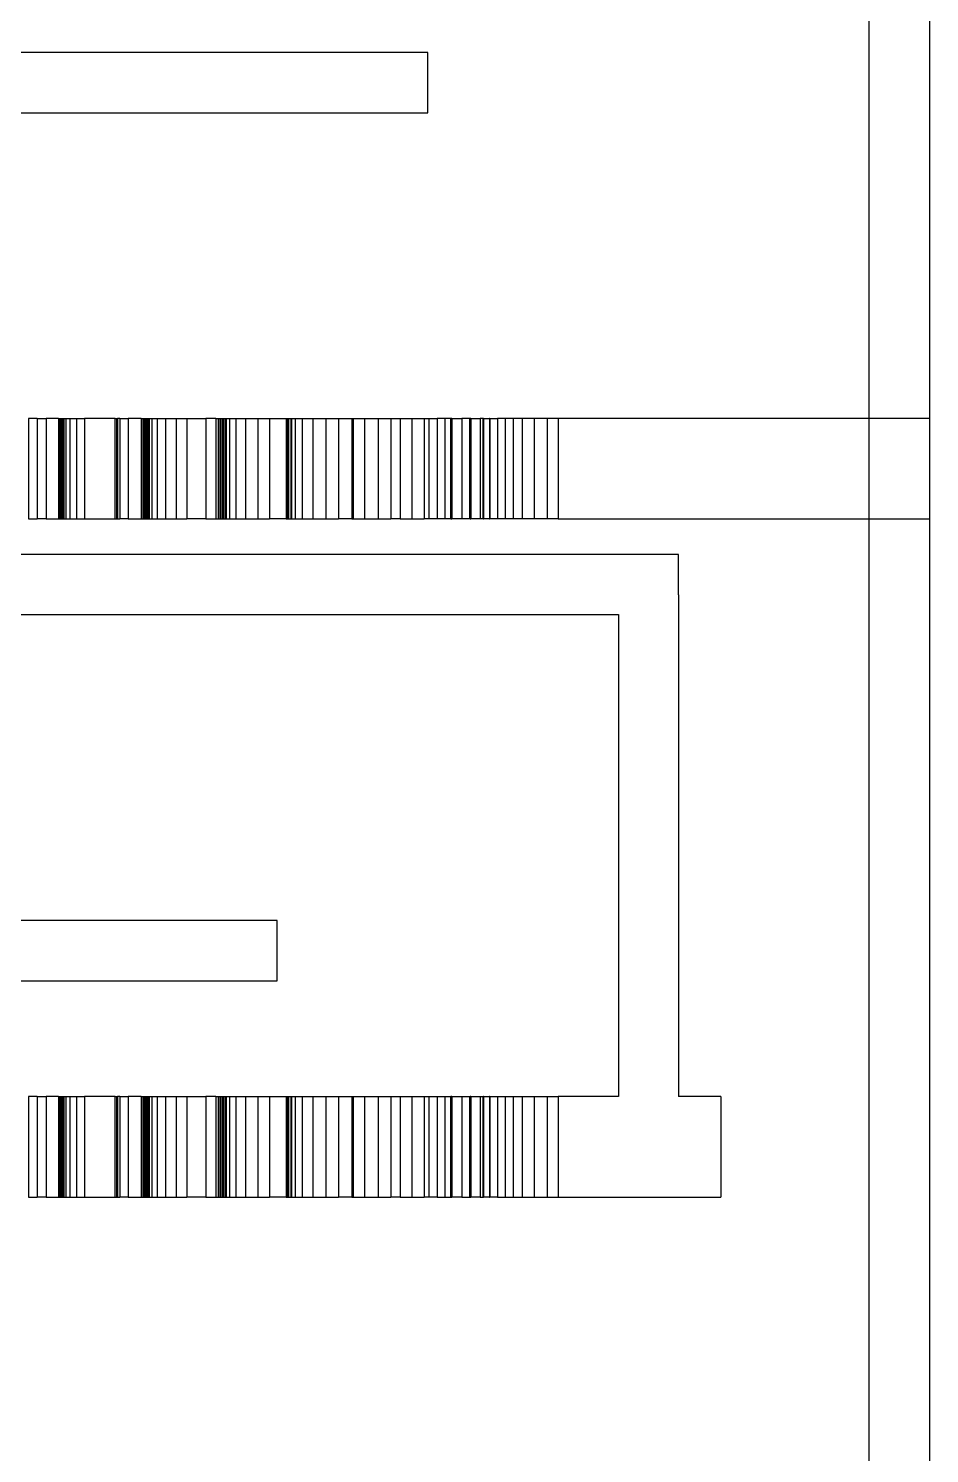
# Model space of a CAD drawing. Extents: x -49 to 4846, y -968 to 1090.
# Drawn here: x 3919.5 to 4009.2, y 842.1 to 984.1 of the extents above; entities that cross this region are included whole.
import ezdxf

# ---------------------------------------------------------------- set-up
doc = ezdxf.new("R2010")
doc.units = 0
doc.layers.get('0').update_dxf_attribs({"linetype": 'CONTINUOUS'})

msp = doc.modelspace()

# ---------------------------------------------------------------- linework, layer by layer
at = {"color": 1}
for p, q in [((4003.242788, 757.596389), (4003.242788, 1007.596389)), ((4009.242788, 1007.596389), (4009.242788, 757.596389)), ((4009.242788, 1007.596389), (4009.242788, 757.596389)), ((3959.242788, 981.661723), (3844.242788, 981.661723)), ((3959.242788, 975.661723), (3959.242788, 981.661723)), ((3959.242788, 975.661723), (3959.242788, 981.661723)), ((3709.242788, 975.661723), (3959.242788, 975.661723)), ((3919.453792, 945.189722), (3919.457496, 945.189722)), ((3919.457496, 945.189722), (3919.457496, 935.189722)), ((3920.320603, 945.189722), (3919.457496, 945.189722)), ((3920.320603, 945.189722), (3920.320603, 935.189722)), ((3920.320603, 945.189722), (3921.201238, 945.189722)), ((3921.201238, 945.189722), (3921.201238, 935.189722)), ((3922.449635, 945.189722), (3921.201238, 945.189722)), ((3922.449635, 945.189722), (3922.449635, 935.189722)), ((3922.449635, 945.189722), (3922.53706, 945.189722)), ((3922.53706, 945.189722), (3922.53706, 935.189722)), ((3922.53706, 945.189722), (3922.572867, 945.189722)), ((3922.572867, 945.189722), (3922.572867, 935.189722)), ((3922.572867, 945.189722), (3922.655754, 945.189722)), ((3922.655754, 945.189722), (3922.655754, 935.189722)), ((3922.655754, 945.189722), (3922.659645, 945.189722)), ((3922.659645, 945.189722), (3922.659645, 935.189722)), ((3922.659645, 945.189722), (3922.745019, 945.189722)), ((3922.745019, 945.189722), (3922.745019, 935.189722)), ((3922.745019, 945.189722), (3922.78808, 945.189722)), ((3922.78808, 945.189722), (3922.78808, 935.189722)), ((3922.78808, 945.189722), (3922.840623, 945.189722)), ((3922.840623, 945.189722), (3922.840623, 935.189722)), ((3922.840623, 945.189722), (3922.944375, 945.189722)), ((3922.944375, 945.189722), (3922.944375, 935.189722)), ((3922.944375, 945.189722), (3922.978694, 945.189722)), ((3922.978694, 945.189722), (3922.978694, 935.189722)), ((3922.978694, 945.189722), (3923.171567, 945.189722)), ((3923.171565, 945.189722), (3923.171565, 935.189722)), ((3923.171565, 945.189722), (3923.569499, 945.189722)), ((3923.569499, 945.189722), (3923.569499, 935.189722)), ((3923.569499, 945.189722), (3924.223217, 945.189722)), ((3924.223217, 945.189722), (3924.223217, 935.189722)), ((3924.223217, 945.189722), (3925.045908, 945.189722)), ((3928.103774, 945.189722), (3925.045908, 945.189722)), ((3925.045908, 945.189722), (3925.045908, 935.189722)), ((3928.103774, 945.189722), (3928.227007, 945.189722)), ((3928.103774, 935.189722), (3928.103774, 945.189722)), ((3928.227007, 945.189722), (3928.227007, 935.189722)), ((3928.227007, 945.189722), (3928.309366, 945.189722)), ((3928.309366, 945.189722), (3928.309366, 935.189722)), ((3928.550725, 945.189722), (3928.309366, 945.189722)), ((3928.550725, 945.189722), (3928.550725, 935.189722)), ((3928.550725, 945.189722), (3929.373198, 945.189722)), ((3929.373198, 945.189722), (3929.373198, 935.189722)), ((3930.692822, 945.189722), (3929.373198, 945.189722)), ((3930.692822, 945.189722), (3930.692822, 935.189722)), ((3930.692822, 945.189722), (3930.848506, 945.189722)), ((3930.848506, 945.189722), (3930.848506, 935.189722)), ((3930.848506, 945.189722), (3930.905912, 945.189722)), ((3930.905912, 945.189722), (3930.905912, 935.189722)), ((3930.905912, 945.189722), (3931.032245, 945.189722)), ((3931.032245, 945.189722), (3931.032245, 935.189722)), ((3931.032245, 945.189722), (3931.038035, 945.189722)), ((3931.038035, 945.189722), (3931.038035, 935.189722)), ((3931.038035, 945.189722), (3931.162959, 945.189722)), ((3931.162959, 945.189722), (3931.162959, 935.189722)), ((3931.162959, 945.189722), (3931.22473, 945.189722)), ((3931.22473, 945.189722), (3931.22473, 935.189722)), ((3931.22473, 945.189722), (3931.299226, 945.189722)), ((3931.299226, 945.189722), (3931.299226, 935.189722)), ((3931.299226, 945.189722), (3931.444041, 945.189722)), ((3931.444041, 945.189722), (3931.444041, 935.189722)), ((3931.444041, 945.189722), (3931.491382, 945.189722)), ((3931.491382, 945.189722), (3931.491382, 935.189722)), ((3931.491382, 945.189722), (3931.753383, 945.189722)), ((3931.75338, 945.189722), (3931.75338, 935.189722)), ((3931.75338, 945.189722), (3932.277385, 945.189722)), ((3932.277385, 945.189722), (3932.277385, 935.189722)), ((3932.277385, 945.189722), (3933.108553, 945.189722)), ((3933.108553, 945.189722), (3933.108553, 935.189722)), ((3933.108553, 945.189722), (3934.16946, 945.189722)), ((3934.16946, 945.189722), (3934.16946, 935.189722)), ((3934.16946, 945.189722), (3935.223317, 945.189722)), ((3935.223316, 945.189722), (3935.223316, 935.189722)), ((3935.223316, 945.189722), (3937.137146, 945.189722)), ((3937.137146, 945.189722), (3937.137146, 935.189722)), ((3938.127132, 945.189722), (3937.137146, 945.189722)), ((3938.127132, 945.189722), (3938.127132, 935.189722)), ((3938.127132, 945.189722), (3938.344271, 945.189722)), ((3938.344271, 945.189722), (3938.344271, 935.189722)), ((3938.344271, 945.189722), (3938.420768, 945.189722)), ((3938.420768, 945.189722), (3938.420768, 935.189722)), ((3938.420768, 945.189722), (3938.585024, 945.189722)), ((3938.585024, 945.189722), (3938.585024, 935.189722)), ((3938.585024, 945.189722), (3938.59246, 945.189722)), ((3938.59246, 945.189722), (3938.59246, 935.189722)), ((3938.59246, 945.189722), (3938.751476, 945.189722)), ((3938.751476, 945.189722), (3938.751476, 935.189722)), ((3938.751476, 945.189722), (3938.829256, 945.189722)), ((3938.829256, 945.189722), (3938.829256, 935.189722)), ((3938.829256, 945.189722), (3938.922449, 945.189722)), ((3938.922449, 945.189722), (3938.922449, 935.189722)), ((3938.922449, 945.189722), (3939.101998, 945.189722)), ((3939.101998, 945.189722), (3939.101998, 935.189722)), ((3939.101998, 945.189722), (3939.160292, 945.189722)), ((3939.160292, 945.189722), (3939.160292, 935.189722)), ((3939.160292, 945.189722), (3939.479969, 945.189722)), ((3939.479966, 945.189722), (3939.479966, 935.189722)), ((3939.479966, 945.189722), (3940.107141, 945.189722)), ((3940.107141, 945.189722), (3940.107141, 935.189722)), ((3940.107141, 945.189722), (3941.079433, 945.189722)), ((3941.079433, 945.189722), (3941.079433, 935.189722)), ((3941.079433, 945.189722), (3942.292721, 945.189722)), ((3942.292721, 945.189722), (3942.292721, 935.189722)), ((3942.292721, 945.189722), (3943.475725, 945.189722)), ((3943.475723, 945.189722), (3943.475723, 935.189722)), ((3943.475723, 945.189722), (3945.117999, 945.189722)), ((3945.117999, 945.189722), (3945.117999, 935.189722)), ((3945.117999, 945.189722), (3945.178912, 945.189722)), ((3945.178912, 945.189722), (3945.178912, 935.189722)), ((3945.178912, 945.189722), (3945.269303, 945.189722)), ((3945.269303, 945.189722), (3945.269303, 935.189722)), ((3945.269303, 945.189722), (3945.377121, 945.189722)), ((3945.377121, 945.189722), (3945.377121, 935.189722)), ((3945.377121, 945.189722), (3945.583555, 945.189722)), ((3945.583555, 945.189722), (3945.583555, 935.189722)), ((3945.583555, 945.189722), (3945.650255, 945.189722)), ((3945.650255, 945.189722), (3945.650255, 935.189722)), ((3945.650255, 945.189722), (3946.013637, 945.189722)), ((3946.013633, 945.189722), (3946.013633, 935.189722)), ((3946.013633, 945.189722), (3946.716568, 945.189722)), ((3946.716568, 945.189722), (3946.716568, 935.189722)), ((3946.716568, 945.189722), (3947.78749, 945.189722)), ((3947.78749, 945.189722), (3947.78749, 935.189722)), ((3947.78749, 945.189722), (3949.100134, 945.189722)), ((3949.100134, 945.189722), (3949.100134, 935.189722)), ((3949.100134, 945.189722), (3950.360581, 945.189722)), ((3950.360579, 945.189722), (3950.360579, 935.189722)), ((3950.360579, 945.189722), (3951.659526, 945.189722)), ((3951.659526, 945.189722), (3951.659526, 935.189722)), ((3951.659526, 945.189722), (3951.816804, 945.189722)), ((3951.816804, 945.189722), (3951.816804, 935.189722)), ((3951.816804, 945.189722), (3952.939552, 945.189722)), ((3952.939552, 945.189722), (3952.939552, 935.189722)), ((3952.939552, 945.189722), (3954.294181, 945.189722)), ((3954.294181, 945.189722), (3954.294181, 935.189722)), ((3954.294181, 945.189722), (3955.576984, 945.189722)), ((3955.576983, 945.189722), (3955.576983, 935.189722)), ((3955.576983, 945.189722), (3956.47583, 945.189722)), ((3956.47583, 945.189722), (3956.47583, 935.189722)), ((3956.47583, 945.189722), (3957.647858, 945.189722)), ((3957.647858, 945.189722), (3957.647858, 935.189722)), ((3957.647858, 945.189722), (3958.896953, 945.189722)), ((3958.896952, 945.189722), (3958.896952, 935.189722)), ((3958.896952, 945.189722), (3959.356416, 945.189722)), ((3959.356416, 945.189722), (3959.356416, 935.189722)), ((3959.356416, 945.189722), (3960.18802, 945.189722)), ((3960.18802, 945.189722), (3960.18802, 935.189722)), ((3960.959611, 945.189722), (3960.188021, 945.189722)), ((3961.492253, 945.189722), (3960.959611, 945.189722)), ((3960.959611, 945.189722), (3960.959611, 935.189722)), ((3961.492253, 945.189722), (3961.492253, 935.189722)), ((3961.492253, 945.189722), (3961.542921, 945.189722)), ((3961.644954, 945.189722), (3961.542921, 945.189722)), ((3961.542921, 945.189722), (3961.542921, 935.189722)), ((3961.644954, 945.189722), (3962.637971, 945.189722)), ((3961.644954, 945.189722), (3961.644954, 935.189722)), ((3962.637971, 945.189722), (3962.637971, 935.189722)), ((3963.40842, 945.189722), (3962.637972, 945.189722)), ((3963.432021, 945.189722), (3963.40842, 945.189722)), ((3963.40842, 945.189722), (3963.40842, 935.189722)), ((3963.432021, 945.189722), (3963.432021, 935.189722)), ((3963.432021, 945.189722), (3963.46202, 945.189722)), ((3963.535257, 945.189722), (3963.46202, 945.189722)), ((3963.46202, 945.189722), (3963.46202, 935.189722)), ((3963.535257, 945.189722), (3964.462394, 945.189722)), ((3963.535257, 945.189722), (3963.535257, 935.189722)), ((3964.462394, 945.189722), (3964.462394, 935.189722)), ((3964.73691, 945.189722), (3964.462395, 945.189722)), ((3964.73691, 945.189722), (3964.73691, 935.189722)), ((3964.73691, 945.189722), (3964.751575, 945.189722)), ((3964.795661, 945.189722), (3964.751575, 945.189722)), ((3964.751575, 945.189722), (3964.751575, 935.189722)), ((3964.795661, 945.189722), (3965.400565, 945.189722)), ((3964.795661, 945.189722), (3964.795661, 935.189722)), ((3965.400565, 945.189722), (3965.400565, 935.189722)), ((3965.400565, 945.189722), (3965.405305, 945.189722)), ((3965.420024, 945.189722), (3965.405305, 945.189722)), ((3965.405305, 945.189722), (3965.405305, 935.189722)), ((3965.419751, 945.189722), (3965.419751, 935.189722)), ((3965.419751, 945.189722), (3966.202192, 945.189722)), ((3966.202192, 945.189722), (3966.202192, 935.189722)), ((3966.946807, 945.189722), (3966.202193, 945.189722)), ((3967.7379, 945.189722), (3966.946807, 945.189722)), ((3966.946807, 945.189722), (3966.946807, 935.189722)), ((3968.659943, 945.189722), (3967.737897, 945.189722)), ((3967.7379, 945.189722), (3967.7379, 935.189722)), ((3969.859422, 945.189722), (3968.659943, 945.189722)), ((3968.659943, 945.189722), (3968.659943, 935.189722)), ((3971.13662, 945.189722), (3969.859422, 945.189722)), ((3969.859422, 945.189722), (3969.859422, 935.189722)), ((3972.237706, 945.189722), (3971.13662, 945.189722)), ((3971.13662, 945.189722), (3971.13662, 935.189722)), ((3972.241652, 945.189722), (3972.237705, 945.189722)), ((3972.237706, 945.189722), (3972.237706, 935.189722)), ((3972.242967, 945.189722), (3972.242967, 935.189722)), ((4009.242788, 945.189722), (3972.242967, 945.189722)), ((4009.242788, 945.189722), (4009.242788, 935.189722)), ((3919.453792, 935.189722), (3919.457496, 935.189722)), ((3919.453792, 935.189722), (3920.320603, 935.189722)), ((3921.201238, 935.189722), (3920.320603, 935.189722)), ((3921.201238, 935.189722), (3922.449635, 935.189722)), ((3922.449635, 935.189722), (3922.53706, 935.189722)), ((3922.53706, 935.189722), (3922.572867, 935.189722)), ((3922.572867, 935.189722), (3922.655754, 935.189722)), ((3922.655754, 935.189722), (3922.659645, 935.189722)), ((3922.659645, 935.189722), (3922.745019, 935.189722)), ((3922.745019, 935.189722), (3922.78808, 935.189722)), ((3922.78808, 935.189722), (3922.840623, 935.189722)), ((3922.840623, 935.189722), (3922.944375, 935.189722)), ((3922.944375, 935.189722), (3922.978694, 935.189722)), ((3922.978694, 935.189722), (3923.171567, 935.189722)), ((3923.171565, 935.189722), (3923.569499, 935.189722)), ((3923.569499, 935.189722), (3924.223217, 935.189722)), ((3924.223217, 935.189722), (3925.045908, 935.189722)), ((3925.045908, 935.189722), (3928.103774, 935.189722)), ((3928.103774, 935.189722), (3928.227007, 935.189722)), ((3928.227007, 935.189722), (3928.309366, 935.189722)), ((3928.309366, 935.189722), (3928.550725, 935.189722)), ((3929.373198, 935.189722), (3928.550725, 935.189722)), ((3929.373198, 935.189722), (3930.692822, 935.189722)), ((3930.692822, 935.189722), (3930.848506, 935.189722)), ((3930.848506, 935.189722), (3930.905912, 935.189722)), ((3930.905912, 935.189722), (3931.032245, 935.189722)), ((3931.032245, 935.189722), (3931.038035, 935.189722)), ((3931.038035, 935.189722), (3931.162959, 935.189722)), ((3931.162959, 935.189722), (3931.22473, 935.189722)), ((3931.22473, 935.189722), (3931.299226, 935.189722)), ((3931.299226, 935.189722), (3931.444041, 935.189722)), ((3931.444041, 935.189722), (3931.491382, 935.189722)), ((3931.491382, 935.189722), (3931.753383, 935.189722)), ((3931.75338, 935.189722), (3932.277385, 935.189722)), ((3932.277385, 935.189722), (3933.108553, 935.189722)), ((3933.108553, 935.189722), (3934.16946, 935.189722)), ((3934.16946, 935.189722), (3935.223317, 935.189722)), ((3937.137146, 935.189722), (3935.223316, 935.189722)), ((3937.137146, 935.189722), (3938.127132, 935.189722)), ((3938.127132, 935.189722), (3938.344271, 935.189722)), ((3938.344271, 935.189722), (3938.420768, 935.189722)), ((3938.420768, 935.189722), (3938.585024, 935.189722)), ((3938.585024, 935.189722), (3938.59246, 935.189722)), ((3938.59246, 935.189722), (3938.751476, 935.189722)), ((3938.751476, 935.189722), (3938.829256, 935.189722)), ((3938.829256, 935.189722), (3938.922449, 935.189722)), ((3938.922449, 935.189722), (3939.101998, 935.189722)), ((3939.101998, 935.189722), (3939.160292, 935.189722)), ((3939.160292, 935.189722), (3939.479969, 935.189722)), ((3939.479966, 935.189722), (3940.107141, 935.189722)), ((3940.107141, 935.189722), (3941.079433, 935.189722)), ((3941.079433, 935.189722), (3942.292721, 935.189722)), ((3942.292721, 935.189722), (3943.475725, 935.189722)), ((3945.117999, 935.189722), (3943.475723, 935.189722)), ((3945.117999, 935.189722), (3945.178912, 935.189722)), ((3945.178912, 935.189722), (3945.269303, 935.189722)), ((3945.269303, 935.189722), (3945.377121, 935.189722)), ((3945.377121, 935.189722), (3945.583555, 935.189722)), ((3945.583555, 935.189722), (3945.650255, 935.189722)), ((3945.650255, 935.189722), (3946.013637, 935.189722)), ((3946.013633, 935.189722), (3946.716568, 935.189722)), ((3946.716568, 935.189722), (3947.78749, 935.189722)), ((3947.78749, 935.189722), (3949.100134, 935.189722)), ((3949.100134, 935.189722), (3950.360581, 935.189722)), ((3951.659526, 935.189722), (3950.360579, 935.189722)), ((3951.659526, 935.189722), (3951.816804, 935.189722)), ((3951.816804, 935.189722), (3952.939552, 935.189722)), ((3952.939552, 935.189722), (3954.294181, 935.189722)), ((3954.294181, 935.189722), (3955.576984, 935.189722)), ((3956.47583, 935.189722), (3955.576983, 935.189722)), ((3956.47583, 935.189722), (3957.647858, 935.189722)), ((3957.647858, 935.189722), (3958.896953, 935.189722)), ((3959.356416, 935.189722), (3958.896952, 935.189722)), ((3960.18802, 935.189722), (3959.356416, 935.189722)), ((3960.959611, 935.189722), (3960.188021, 935.189722)), ((3961.492253, 935.189722), (3960.959611, 935.189722)), ((3961.542921, 935.189722), (3961.492253, 935.189722)), ((3961.542921, 935.189722), (3961.644954, 935.189722)), ((3962.637971, 935.189722), (3961.644954, 935.189722)), ((3963.40842, 935.189722), (3962.637972, 935.189722)), ((3963.432021, 935.189722), (3963.40842, 935.189722)), ((3963.46202, 935.189722), (3963.432021, 935.189722)), ((3963.46202, 935.189722), (3963.535257, 935.189722)), ((3964.462394, 935.189722), (3963.535257, 935.189722)), ((3964.73691, 935.189722), (3964.462395, 935.189722)), ((3964.751575, 935.189722), (3964.73691, 935.189722)), ((3964.751575, 935.189722), (3964.795661, 935.189722)), ((3965.400565, 935.189722), (3964.795661, 935.189722)), ((3965.405305, 935.189722), (3965.400565, 935.189722)), ((3965.405305, 935.189722), (3965.420024, 935.189722)), ((3966.202192, 935.189722), (3965.419751, 935.189722)), ((3966.946807, 935.189722), (3966.202193, 935.189722)), ((3967.7379, 935.189722), (3966.946807, 935.189722)), ((3968.659943, 935.189722), (3967.737897, 935.189722)), ((3969.859422, 935.189722), (3968.659943, 935.189722)), ((3971.13662, 935.189722), (3969.859422, 935.189722)), ((3972.237706, 935.189722), (3971.13662, 935.189722)), ((3972.237705, 935.189722), (3972.241652, 935.189722)), ((3972.242967, 935.189722), (4009.242788, 935.189722)), ((3984.242788, 931.661723), (3914.242788, 931.661723)), ((3984.242788, 927.63854), (3984.242788, 931.661723)), ((3984.242788, 927.63854), (3984.242788, 931.661723)), ((3984.242788, 927.63854), (3984.242788, 877.63854)), ((3984.242788, 927.63854), (3984.242788, 877.63854)), ((3914.242788, 925.661723), (3978.242788, 925.661723)), ((3978.242788, 925.661723), (3978.242788, 877.63854)), ((3944.242788, 895.189722), (3839.242788, 895.189722)), ((3944.242788, 889.189722), (3944.242788, 895.189722)), ((3944.242788, 889.189722), (3944.242788, 895.189722)), ((3724.242788, 889.189722), (3944.242788, 889.189722)), ((3919.453792, 877.63854), (3919.457496, 877.63854)), ((3919.453792, 877.63854), (3919.453792, 867.63854)), ((3920.320603, 877.63854), (3919.457496, 877.63854)), ((3919.457496, 877.63854), (3919.457496, 867.63854)), ((3920.320603, 877.63854), (3921.201238, 877.63854)), ((3920.320603, 877.63854), (3920.320603, 867.63854)), ((3922.449635, 877.63854), (3921.201238, 877.63854)), ((3921.201238, 877.63854), (3921.201238, 867.63854)), ((3922.449635, 877.63854), (3922.53706, 877.63854)), ((3922.449635, 877.63854), (3922.449635, 867.63854)), ((3922.53706, 877.63854), (3922.572867, 877.63854)), ((3922.53706, 877.63854), (3922.53706, 867.63854)), ((3922.572867, 877.63854), (3922.655754, 877.63854)), ((3922.572867, 877.63854), (3922.572867, 867.63854)), ((3922.655754, 877.63854), (3922.659645, 877.63854)), ((3922.655754, 877.63854), (3922.655754, 867.63854)), ((3922.659645, 877.63854), (3922.745019, 877.63854)), ((3922.659645, 877.63854), (3922.659645, 867.63854)), ((3922.745019, 877.63854), (3922.78808, 877.63854)), ((3922.745019, 877.63854), (3922.745019, 867.63854)), ((3922.78808, 877.63854), (3922.840623, 877.63854)), ((3922.78808, 877.63854), (3922.78808, 867.63854)), ((3922.840623, 877.63854), (3922.944375, 877.63854)), ((3922.840623, 877.63854), (3922.840623, 867.63854)), ((3922.944375, 877.63854), (3922.978694, 877.63854)), ((3922.944375, 877.63854), (3922.944375, 867.63854)), ((3922.978694, 877.63854), (3923.171567, 877.63854)), ((3922.978694, 877.63854), (3922.978694, 867.63854)), ((3923.171565, 877.63854), (3923.569499, 877.63854)), ((3923.171565, 877.63854), (3923.171565, 867.63854)), ((3923.569499, 877.63854), (3924.223217, 877.63854)), ((3923.569499, 877.63854), (3923.569499, 867.63854)), ((3924.223217, 877.63854), (3925.045908, 877.63854)), ((3924.223217, 877.63854), (3924.223217, 867.63854)), ((3925.045908, 877.63854), (3925.045908, 867.63854)), ((3928.103774, 877.63854), (3925.045908, 877.63854)), ((3928.103774, 877.63854), (3928.227007, 877.63854)), ((3928.103774, 867.63854), (3928.103774, 877.63854)), ((3928.227007, 877.63854), (3928.309366, 877.63854)), ((3928.227007, 877.63854), (3928.227007, 867.63854)), ((3928.550725, 877.63854), (3928.309366, 877.63854)), ((3928.309366, 877.63854), (3928.309366, 867.63854)), ((3928.550725, 877.63854), (3929.373198, 877.63854)), ((3928.550725, 877.63854), (3928.550725, 867.63854)), ((3930.692822, 877.63854), (3929.373198, 877.63854)), ((3929.373198, 877.63854), (3929.373198, 867.63854)), ((3930.692822, 877.63854), (3930.848506, 877.63854)), ((3930.692822, 877.63854), (3930.692822, 867.63854)), ((3930.848506, 877.63854), (3930.905912, 877.63854)), ((3930.848506, 877.63854), (3930.848506, 867.63854)), ((3930.905912, 877.63854), (3931.032245, 877.63854)), ((3930.905912, 877.63854), (3930.905912, 867.63854)), ((3931.032245, 877.63854), (3931.038035, 877.63854)), ((3931.032245, 877.63854), (3931.032245, 867.63854)), ((3931.038035, 877.63854), (3931.162959, 877.63854)), ((3931.038035, 877.63854), (3931.038035, 867.63854)), ((3931.162959, 877.63854), (3931.22473, 877.63854)), ((3931.162959, 877.63854), (3931.162959, 867.63854)), ((3931.22473, 877.63854), (3931.299226, 877.63854)), ((3931.22473, 877.63854), (3931.22473, 867.63854)), ((3931.299226, 877.63854), (3931.444041, 877.63854)), ((3931.299226, 877.63854), (3931.299226, 867.63854)), ((3931.444041, 877.63854), (3931.491382, 877.63854)), ((3931.444041, 877.63854), (3931.444041, 867.63854)), ((3931.491382, 877.63854), (3931.753383, 877.63854)), ((3931.491382, 877.63854), (3931.491382, 867.63854)), ((3931.75338, 877.63854), (3932.277385, 877.63854)), ((3931.75338, 877.63854), (3931.75338, 867.63854)), ((3932.277385, 877.63854), (3933.108553, 877.63854)), ((3932.277385, 877.63854), (3932.277385, 867.63854)), ((3933.108553, 877.63854), (3934.16946, 877.63854)), ((3933.108553, 877.63854), (3933.108553, 867.63854)), ((3934.16946, 877.63854), (3935.223317, 877.63854)), ((3934.16946, 877.63854), (3934.16946, 867.63854)), ((3935.223316, 877.63854), (3937.137146, 877.63854)), ((3935.223316, 877.63854), (3935.223316, 867.63854)), ((3938.127132, 877.63854), (3937.137146, 877.63854)), ((3937.137146, 877.63854), (3937.137146, 867.63854)), ((3938.127132, 877.63854), (3938.344271, 877.63854)), ((3938.127132, 877.63854), (3938.127132, 867.63854)), ((3938.344271, 877.63854), (3938.420768, 877.63854)), ((3938.344271, 877.63854), (3938.344271, 867.63854)), ((3938.420768, 877.63854), (3938.585024, 877.63854)), ((3938.420768, 877.63854), (3938.420768, 867.63854)), ((3938.585024, 877.63854), (3938.59246, 877.63854)), ((3938.585024, 877.63854), (3938.585024, 867.63854)), ((3938.59246, 877.63854), (3938.751476, 877.63854)), ((3938.59246, 877.63854), (3938.59246, 867.63854)), ((3938.751476, 877.63854), (3938.829256, 877.63854)), ((3938.751476, 877.63854), (3938.751476, 867.63854)), ((3938.829256, 877.63854), (3938.922449, 877.63854)), ((3938.829256, 877.63854), (3938.829256, 867.63854)), ((3938.922449, 877.63854), (3939.101998, 877.63854)), ((3938.922449, 877.63854), (3938.922449, 867.63854)), ((3939.101998, 877.63854), (3939.160292, 877.63854)), ((3939.101998, 877.63854), (3939.101998, 867.63854)), ((3939.160292, 877.63854), (3939.479969, 877.63854)), ((3939.160292, 877.63854), (3939.160292, 867.63854)), ((3939.479966, 877.63854), (3940.107141, 877.63854)), ((3939.479966, 877.63854), (3939.479966, 867.63854)), ((3940.107141, 877.63854), (3941.079433, 877.63854)), ((3940.107141, 877.63854), (3940.107141, 867.63854)), ((3941.079433, 877.63854), (3942.292721, 877.63854)), ((3941.079433, 877.63854), (3941.079433, 867.63854)), ((3942.292721, 877.63854), (3943.475725, 877.63854)), ((3942.292721, 877.63854), (3942.292721, 867.63854)), ((3943.475723, 877.63854), (3945.117999, 877.63854)), ((3943.475723, 877.63854), (3943.475723, 867.63854)), ((3945.117999, 877.63854), (3945.178912, 877.63854)), ((3945.117999, 877.63854), (3945.117999, 867.63854)), ((3945.178912, 877.63854), (3945.269303, 877.63854)), ((3945.178912, 877.63854), (3945.178912, 867.63854)), ((3945.269303, 877.63854), (3945.377121, 877.63854)), ((3945.269303, 877.63854), (3945.269303, 867.63854)), ((3945.377121, 877.63854), (3945.583555, 877.63854)), ((3945.377121, 877.63854), (3945.377121, 867.63854)), ((3945.583555, 877.63854), (3945.650255, 877.63854)), ((3945.583555, 877.63854), (3945.583555, 867.63854)), ((3945.650255, 877.63854), (3946.013637, 877.63854)), ((3945.650255, 877.63854), (3945.650255, 867.63854)), ((3946.013633, 877.63854), (3946.716568, 877.63854)), ((3946.013633, 877.63854), (3946.013633, 867.63854)), ((3946.716568, 877.63854), (3947.78749, 877.63854)), ((3946.716568, 877.63854), (3946.716568, 867.63854)), ((3947.78749, 877.63854), (3949.100134, 877.63854)), ((3947.78749, 877.63854), (3947.78749, 867.63854)), ((3949.100134, 877.63854), (3950.360581, 877.63854)), ((3949.100134, 877.63854), (3949.100134, 867.63854)), ((3950.360579, 877.63854), (3951.659526, 877.63854)), ((3950.360579, 877.63854), (3950.360579, 867.63854)), ((3951.659526, 877.63854), (3951.816804, 877.63854)), ((3951.659526, 877.63854), (3951.659526, 867.63854)), ((3951.816804, 877.63854), (3952.939552, 877.63854)), ((3951.816804, 877.63854), (3951.816804, 867.63854)), ((3952.939552, 877.63854), (3954.294181, 877.63854)), ((3952.939552, 877.63854), (3952.939552, 867.63854)), ((3954.294181, 877.63854), (3955.576984, 877.63854)), ((3954.294181, 877.63854), (3954.294181, 867.63854)), ((3955.576983, 877.63854), (3956.47583, 877.63854)), ((3955.576983, 877.63854), (3955.576983, 867.63854)), ((3956.47583, 877.63854), (3957.647858, 877.63854)), ((3956.47583, 877.63854), (3956.47583, 867.63854)), ((3957.647858, 877.63854), (3958.896953, 877.63854)), ((3957.647858, 877.63854), (3957.647858, 867.63854)), ((3958.896952, 877.63854), (3959.356416, 877.63854)), ((3958.896952, 877.63854), (3958.896952, 867.63854)), ((3959.356416, 877.63854), (3959.356416, 867.63854)), ((3959.356416, 877.63854), (3960.18802, 877.63854)), ((3960.188021, 877.63854), (3960.959611, 877.63854)), ((3960.188021, 877.63854), (3960.188021, 867.63854)), ((3960.959611, 877.63854), (3961.492253, 877.63854)), ((3960.959611, 877.63854), (3960.959611, 867.63854)), ((3961.492253, 877.63854), (3961.492253, 867.63854)), ((3961.492253, 877.63854), (3961.542921, 877.63854)), ((3961.541234, 877.63854), (3961.542921, 877.63854)), ((3961.644954, 877.63854), (3961.542921, 877.63854)), ((3961.542921, 877.63854), (3961.542921, 867.63854)), ((3961.644954, 877.63854), (3962.637971, 877.63854)), ((3961.644954, 877.63854), (3961.644954, 867.63854)), ((3962.637972, 877.63854), (3963.40842, 877.63854)), ((3962.637972, 877.63854), (3962.637972, 867.63854)), ((3963.40842, 877.63854), (3963.432021, 877.63854)), ((3963.40842, 877.63854), (3963.40842, 867.63854)), ((3963.432021, 877.63854), (3963.432021, 867.63854)), ((3963.432021, 877.63854), (3963.46202, 877.63854)), ((3963.535257, 877.63854), (3963.46202, 877.63854)), ((3963.46202, 877.63854), (3963.46202, 867.63854)), ((3963.535257, 877.63854), (3964.462394, 877.63854)), ((3963.535257, 877.63854), (3963.535257, 867.63854)), ((3964.462395, 877.63854), (3964.73691, 877.63854)), ((3964.462395, 877.63854), (3964.462395, 867.63854)), ((3964.73691, 877.63854), (3964.73691, 867.63854)), ((3964.73691, 877.63854), (3964.751575, 877.63854)), ((3964.795661, 877.63854), (3964.751575, 877.63854)), ((3964.751575, 877.63854), (3964.751575, 867.63854)), ((3964.795661, 877.63854), (3965.400565, 877.63854)), ((3964.795661, 877.63854), (3964.795661, 867.63854)), ((3965.400565, 877.63854), (3965.400565, 867.63854)), ((3965.400565, 877.63854), (3965.405305, 877.63854)), ((3965.420024, 877.63854), (3965.405305, 877.63854)), ((3965.405305, 877.63854), (3965.405305, 867.63854)), ((3965.419751, 877.63854), (3965.419751, 867.63854)), ((3965.419751, 877.63854), (3966.202192, 877.63854)), ((3965.441609, 877.63854), (3965.443206, 877.63854)), ((3966.202193, 877.63854), (3966.946807, 877.63854)), ((3966.202193, 877.63854), (3966.202193, 867.63854)), ((3966.946807, 877.63854), (3967.7379, 877.63854)), ((3966.946807, 877.63854), (3966.946807, 867.63854)), ((3967.737897, 877.63854), (3968.659943, 877.63854)), ((3967.737897, 877.63854), (3967.737897, 867.63854)), ((3968.659943, 877.63854), (3969.859422, 877.63854)), ((3968.659943, 877.63854), (3968.659943, 867.63854)), ((3969.859422, 877.63854), (3971.13662, 877.63854)), ((3969.859422, 877.63854), (3969.859422, 867.63854)), ((3971.13662, 877.63854), (3972.237706, 877.63854)), ((3971.13662, 877.63854), (3971.13662, 867.63854)), ((3972.242967, 877.63854), (3972.237705, 877.63854)), ((3972.237705, 877.63854), (3972.237705, 867.63854)), ((3972.242967, 877.63854), (3972.242967, 867.63854)), ((3978.242788, 877.63854), (3972.242967, 877.63854)), ((3988.438865, 877.63854), (3984.242788, 877.63854)), ((3988.438865, 877.63854), (3988.438865, 867.63854)), ((3919.453792, 867.63854), (3919.457496, 867.63854)), ((3919.457496, 867.63854), (3920.320603, 867.63854)), ((3921.201238, 867.63854), (3920.320603, 867.63854)), ((3921.201238, 867.63854), (3922.449635, 867.63854)), ((3922.449635, 867.63854), (3922.53706, 867.63854)), ((3922.53706, 867.63854), (3922.572867, 867.63854)), ((3922.572867, 867.63854), (3922.655754, 867.63854)), ((3922.655754, 867.63854), (3922.659645, 867.63854)), ((3922.659645, 867.63854), (3922.745019, 867.63854)), ((3922.745019, 867.63854), (3922.78808, 867.63854)), ((3922.78808, 867.63854), (3922.840623, 867.63854)), ((3922.840623, 867.63854), (3922.944375, 867.63854)), ((3922.944375, 867.63854), (3922.978694, 867.63854)), ((3922.978694, 867.63854), (3923.171567, 867.63854)), ((3923.171565, 867.63854), (3923.569499, 867.63854)), ((3923.569499, 867.63854), (3924.223217, 867.63854)), ((3924.223217, 867.63854), (3925.045908, 867.63854)), ((3925.045908, 867.63854), (3928.103774, 867.63854)), ((3928.103774, 867.63854), (3928.227007, 867.63854)), ((3928.227007, 867.63854), (3928.309366, 867.63854)), ((3928.309366, 867.63854), (3928.550725, 867.63854)), ((3929.373198, 867.63854), (3928.550725, 867.63854)), ((3929.373198, 867.63854), (3930.692822, 867.63854)), ((3930.692822, 867.63854), (3930.848506, 867.63854)), ((3930.848506, 867.63854), (3930.905912, 867.63854)), ((3930.905912, 867.63854), (3931.032245, 867.63854)), ((3931.032245, 867.63854), (3931.038035, 867.63854)), ((3931.038035, 867.63854), (3931.162959, 867.63854)), ((3931.162959, 867.63854), (3931.22473, 867.63854)), ((3931.22473, 867.63854), (3931.299226, 867.63854)), ((3931.299226, 867.63854), (3931.444041, 867.63854)), ((3931.444041, 867.63854), (3931.491382, 867.63854)), ((3931.491382, 867.63854), (3931.753383, 867.63854)), ((3931.75338, 867.63854), (3932.277385, 867.63854)), ((3932.277385, 867.63854), (3933.108553, 867.63854)), ((3933.108553, 867.63854), (3934.16946, 867.63854)), ((3934.16946, 867.63854), (3935.223317, 867.63854)), ((3937.137146, 867.63854), (3935.223316, 867.63854)), ((3937.137146, 867.63854), (3938.127132, 867.63854)), ((3938.127132, 867.63854), (3938.344271, 867.63854)), ((3938.344271, 867.63854), (3938.420768, 867.63854)), ((3938.420768, 867.63854), (3938.585024, 867.63854)), ((3938.585024, 867.63854), (3938.59246, 867.63854)), ((3938.59246, 867.63854), (3938.751476, 867.63854)), ((3938.751476, 867.63854), (3938.829256, 867.63854)), ((3938.829256, 867.63854), (3938.922449, 867.63854)), ((3938.922449, 867.63854), (3939.101998, 867.63854)), ((3939.101998, 867.63854), (3939.160292, 867.63854)), ((3939.160292, 867.63854), (3939.479969, 867.63854)), ((3939.479966, 867.63854), (3940.107141, 867.63854)), ((3940.107141, 867.63854), (3941.079433, 867.63854)), ((3941.079433, 867.63854), (3942.292721, 867.63854)), ((3942.292721, 867.63854), (3943.475725, 867.63854)), ((3945.117999, 867.63854), (3943.475723, 867.63854)), ((3945.117999, 867.63854), (3945.178912, 867.63854)), ((3945.178912, 867.63854), (3945.269303, 867.63854)), ((3945.269303, 867.63854), (3945.377121, 867.63854)), ((3945.377121, 867.63854), (3945.583555, 867.63854)), ((3945.583555, 867.63854), (3945.650255, 867.63854)), ((3945.650255, 867.63854), (3946.013637, 867.63854)), ((3946.013633, 867.63854), (3946.716568, 867.63854)), ((3946.716568, 867.63854), (3947.78749, 867.63854)), ((3947.78749, 867.63854), (3949.100134, 867.63854)), ((3949.100134, 867.63854), (3950.360581, 867.63854)), ((3951.659526, 867.63854), (3950.360579, 867.63854)), ((3951.659526, 867.63854), (3951.816804, 867.63854)), ((3951.816804, 867.63854), (3952.939552, 867.63854)), ((3952.939552, 867.63854), (3954.294181, 867.63854)), ((3954.294181, 867.63854), (3955.576984, 867.63854)), ((3956.47583, 867.63854), (3955.576983, 867.63854)), ((3956.47583, 867.63854), (3957.647858, 867.63854)), ((3957.647858, 867.63854), (3958.896953, 867.63854)), ((3959.356416, 867.63854), (3958.896952, 867.63854)), ((3960.18802, 867.63854), (3959.356416, 867.63854)), ((3960.188021, 867.63854), (3960.959611, 867.63854)), ((3960.959611, 867.63854), (3961.492253, 867.63854)), ((3961.542921, 867.63854), (3961.492253, 867.63854)), ((3961.541234, 867.63854), (3961.542921, 867.63854)), ((3961.542921, 867.63854), (3961.644954, 867.63854)), ((3962.637971, 867.63854), (3961.644954, 867.63854)), ((3962.637972, 867.63854), (3963.40842, 867.63854)), ((3963.40842, 867.63854), (3963.432021, 867.63854)), ((3963.46202, 867.63854), (3963.432021, 867.63854)), ((3963.46202, 867.63854), (3963.535257, 867.63854)), ((3964.462394, 867.63854), (3963.535257, 867.63854)), ((3964.462395, 867.63854), (3964.73691, 867.63854)), ((3964.751575, 867.63854), (3964.73691, 867.63854)), ((3964.751575, 867.63854), (3964.795661, 867.63854)), ((3965.400565, 867.63854), (3964.795661, 867.63854)), ((3965.405305, 867.63854), (3965.400565, 867.63854)), ((3965.405305, 867.63854), (3965.420024, 867.63854)), ((3966.202192, 867.63854), (3965.419751, 867.63854)), ((3966.202193, 867.63854), (3966.946807, 867.63854)), ((3966.946807, 867.63854), (3967.7379, 867.63854)), ((3967.737897, 867.63854), (3968.659943, 867.63854)), ((3968.659943, 867.63854), (3969.859422, 867.63854)), ((3969.859422, 867.63854), (3971.13662, 867.63854)), ((3971.13662, 867.63854), (3972.237706, 867.63854)), ((3972.237705, 867.63854), (3972.242967, 867.63854)), ((3972.242967, 867.63854), (3988.438865, 867.63854))]:
    msp.add_line(p, q, dxfattribs=at)

doc.saveas('drawing.dxf')
